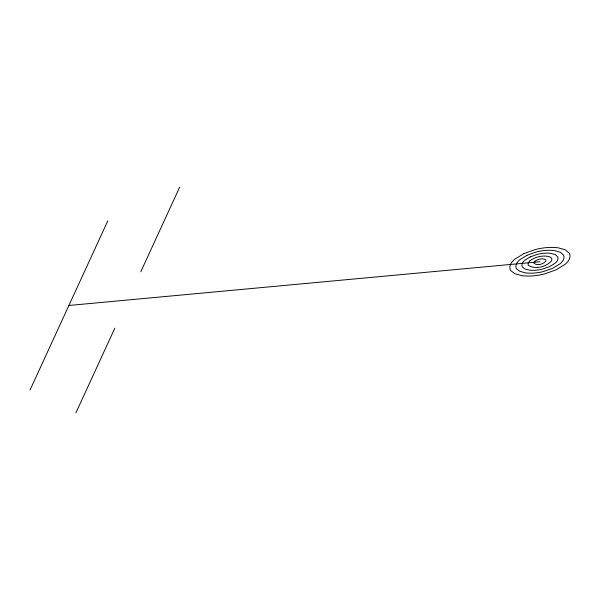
<?xml version="1.0" encoding="UTF-8"?>
<svg xmlns="http://www.w3.org/2000/svg" width="600" height="600" viewBox="0 0 600 600"><rect width="100%" height="100%" fill="white"/><g stroke="black" fill="none" stroke-linecap="round" stroke-linejoin="round"><path stroke-width="0.9" d="M30 390.097L107.812 220.837M75.915 412.838L114.817 328.207M140.76 271.793L179.67 187.163M68.91 305.468L539.97 261.728M529.928 260.685L528.195 262.822L528.195 265.2C535.222 269.925 546.472 266.835 551.745 260.632L551.737 258.397L550.132 256.965C543.352 254.767 535.68 256.733 529.928 260.685M534.945 261.21L534.082 262.275L534.082 263.46C537.592 265.822 543.225 264.285 545.857 261.18L545.85 260.062L545.048 259.35C541.658 258.248 537.825 259.23 534.945 261.21M523.732 253.688L514.868 259.125A43.41 20.715 4.6 0 0 510.525 264.465A29.43 14.04 4.6 0 0 510.54 270.397L514.567 273.638L521.88 275.67A27.72 13.223 4.6 0 0 533.482 275.835A43.41 20.715 4.6 0 0 544.673 273.892L556.2 269.767L565.072 264.33A43.41 20.715 4.6 0 0 569.408 258.998A27.72 13.223 4.6 0 0 569.393 253.403L565.373 249.825L558.053 247.785A27.72 13.223 4.6 0 0 546.45 247.62A43.41 20.715 4.6 0 0 535.268 249.562L523.732 253.688M526.98 255.292L519.885 259.65A34.725 16.567 4.6 0 0 516.412 263.918A23.543 11.235 4.6 0 0 516.428 268.665L519.645 271.252L525.502 272.88A22.17 10.582 4.6 0 0 534.78 273.015A34.725 16.567 4.6 0 0 543.727 271.455L552.952 268.163L560.048 263.805A34.725 16.567 4.6 0 0 563.52 259.538A22.17 10.582 4.6 0 0 563.513 255.067L560.287 252.202L554.438 250.575A22.17 10.582 4.6 0 0 545.153 250.447A34.725 16.567 4.6 0 0 536.205 252L526.98 255.292M530.227 256.905L524.91 260.168A26.047 12.428 4.6 0 0 522.3 263.37A17.655 8.422 4.6 0 0 522.315 266.933L524.722 268.875L529.118 270.097A16.628 7.935 4.6 0 0 536.077 270.188A26.047 12.428 4.6 0 0 542.79 269.025L549.705 266.55L555.03 263.288A26.047 12.428 4.6 0 0 557.632 260.085A16.628 7.935 4.6 0 0 557.625 256.733L555.21 254.587L550.822 253.365A16.628 7.935 4.6 0 0 543.862 253.267A26.047 12.428 4.6 0 0 537.15 254.43L530.227 256.905"/></g></svg>
